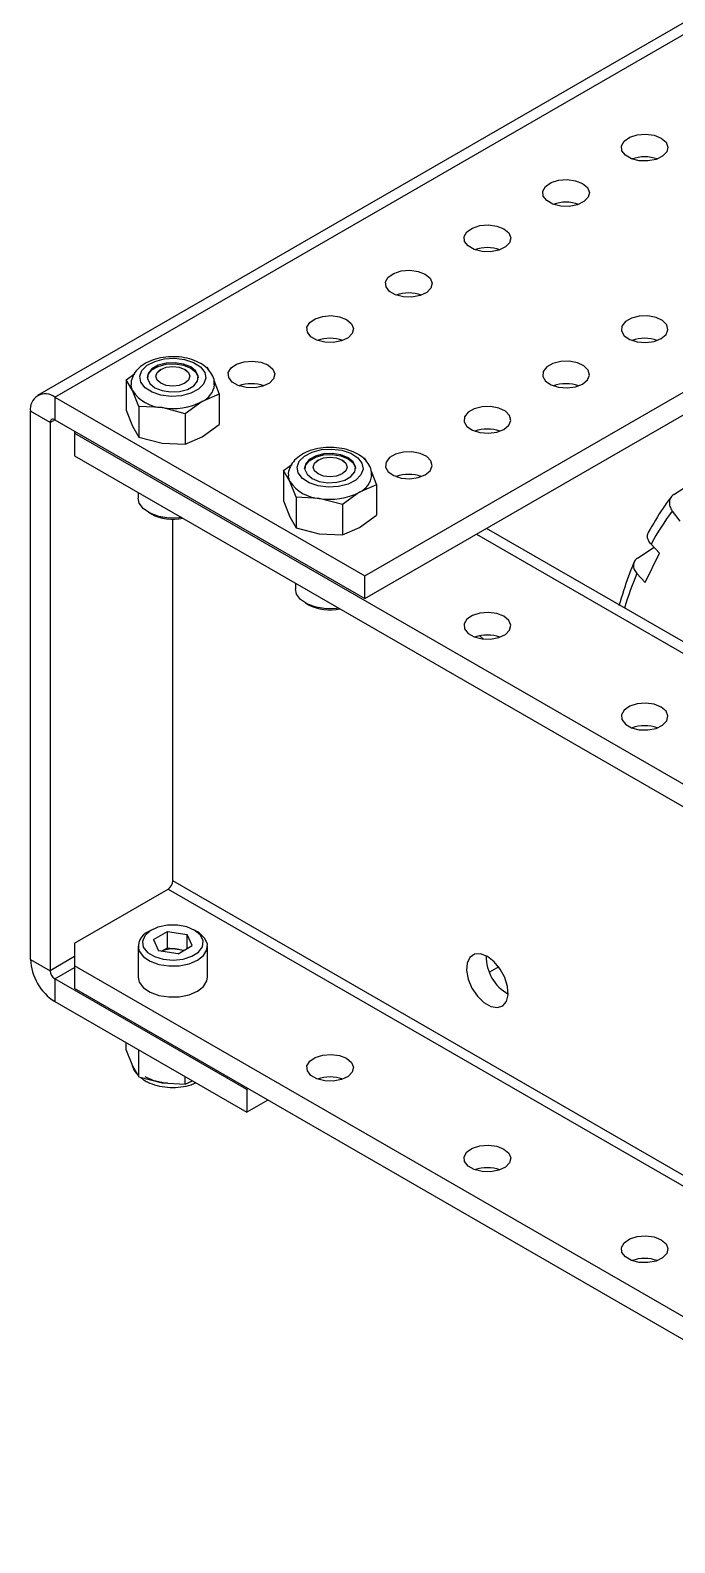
# Model space of a CAD drawing. Header units: inches. Extents: x 0 to 11, y 0 to 8.4.
# Drawn here: x 5.788 to 6.03, y 5.352 to 5.919 of the extents above; entities that cross this region are included whole.
import ezdxf

# ---------------------------------------------------------------- set-up
doc = ezdxf.new("R2010")
doc.units = ezdxf.units.IN
doc.header["$MEASUREMENT"] = 0

msp = doc.modelspace()

# ---------------------------------------------------------------- linework, layer by layer
at = {"color": 7, "linetype": 'Continuous', "lineweight": 25}
for p, q in [((7.382217042815886, 6.700830380332008), (5.791226785146389, 5.782371254531325)), ((5.797684593627999, 5.781731775545765), (7.388674851297495, 6.70019090134645)), ((5.913767956872807, 5.714718276366994), (7.504758214542304, 6.633177402167677)), ((5.913767956872807, 5.706212642909851), (7.504758214542304, 6.624671768710534)), ((5.824451344457471, 5.788292946593407), (5.827506663729249, 5.790497578267797)), ((5.837376122769286, 5.792156817414668), (5.836514196349328, 5.791659076142365)), ((5.847243338554692, 5.791659076142365), (5.846381412134734, 5.792156817414668)), ((5.854636526529005, 5.792962104543141), (5.855207070645779, 5.791957789366458)), ((5.824451344457471, 5.788292946593407), (5.824451344457471, 5.776843633643446)), ((5.826786176416244, 5.784182997682787), (5.824451344457471, 5.788292946593407)), ((5.829121008375016, 5.778232309445343), (5.826786176416244, 5.784182997682787)), ((5.857277828353436, 5.788071068746218), (5.859306190446548, 5.782901467395077)), ((5.86712741375111, 5.785809183840958), (5.866746505821508, 5.786029077308153)), ((5.797684593627999, 5.781731775545765), (5.797684593627999, 5.773226142088622)), ((5.797684593627999, 5.781731775545765), (5.913767956872807, 5.714718276366994)), ((5.829121008375016, 5.778232309445343), (5.829121008375016, 5.766782996495381)), ((5.837834719872285, 5.777804809309173), (5.829121008375016, 5.778232309445343)), ((5.852927310908051, 5.780139388284041), (5.846548431369554, 5.775536569846179)), ((5.859306190446548, 5.782901467395077), (5.852927310908051, 5.780139388284041)), ((5.859306190446548, 5.782901467395077), (5.859306190446548, 5.771452154445116)), ((5.795916826675032, 5.772205300198687), (5.78855113103767, 5.776457425781097)), ((5.788551131037669, 5.570961321456518), (5.78855113103767, 5.776457425781097)), ((5.795916826675032, 5.772205300198687), (5.797684880963195, 5.773225976213544)), ((5.797684593627999, 5.773226142088622), (5.913767956872807, 5.706212642909851)), ((5.824451344457471, 5.776843633643446), (5.826786176416244, 5.770892945406001)), ((5.846548431369554, 5.775536569846179), (5.837834719872285, 5.777804809309173)), ((5.846548431369554, 5.775536569846179), (5.846548431369554, 5.764087256896217)), ((5.795916826675032, 5.772205300198687), (5.79591682667503, 5.566709195874108)), ((5.805050289265672, 5.768974016506032), (5.805050289265672, 5.76829356582965)), ((5.805050289265672, 5.76829356582965), (7.675936981155074, 4.688253667897538)), ((5.805050289265672, 5.76829356582965), (5.805050289265672, 5.759787932372507)), ((5.826786176416244, 5.770892945406001), (5.829121008375016, 5.766782996495381)), ((5.829121008375016, 5.766782996495381), (5.837834719872285, 5.764514757032386)), ((5.846548431369554, 5.764087256896217), (5.852927310908051, 5.766849336007254)), ((5.852927310908051, 5.766849336007254), (5.859306190446548, 5.771452154445116)), ((5.837834719872285, 5.764514757032386), (5.846548431369554, 5.764087256896217)), ((5.805050289265672, 5.759787932372507), (7.675936981155074, 4.679748034440395)), ((5.883376909556469, 5.754275941934211), (5.886432228828245, 5.756480573608602)), ((5.896301687868283, 5.758139812755473), (5.895439761448324, 5.75764207148317)), ((5.906168903653689, 5.75764207148317), (5.905306977233731, 5.758139812755473)), ((5.913562091628001, 5.758945099883945), (5.914132635744776, 5.757940784707261)), ((5.883376909556469, 5.754275941934211), (5.883376909556469, 5.74282662898425)), ((5.88571174151524, 5.750165993023592), (5.883376909556469, 5.754275941934211)), ((5.888046573474012, 5.744215304786148), (5.88571174151524, 5.750165993023592)), ((5.916203393452434, 5.754054064087022), (5.918231755545545, 5.748884462735882)), ((5.926052978849963, 5.751792179181694), (5.925672070920387, 5.752012072648875)), ((5.828857934118676, 5.746044071545171), (5.828857934118676, 5.743900100220639)), ((5.888046573474012, 5.744215304786148), (5.888046573474012, 5.732765991836186)), ((5.896760284971282, 5.743787804649978), (5.888046573474012, 5.744215304786148)), ((5.911852876007049, 5.746122383624845), (5.905473996468551, 5.741519565186984)), ((5.918231755545545, 5.748884462735882), (5.911852876007049, 5.746122383624845)), ((5.918231755545546, 5.748884462735882), (5.918231755545545, 5.737435149785921)), ((6.029538311021486, 5.745282588781999), (6.035561408031625, 5.749163395253676)), ((5.832670151854163, 5.738585807034926), (5.833789919510862, 5.737939168800823)), ((5.883376909556469, 5.74282662898425), (5.88571174151524, 5.736875940746805)), ((5.905473996468551, 5.741519565186984), (5.896760284971282, 5.743787804649978)), ((5.905473996468551, 5.741519565186984), (5.905473996468551, 5.730070252237023)), ((6.029009122921622, 5.739048427292362), (6.031865290311267, 5.735221332007569)), ((5.841878767452475, 5.600387523362511), (5.841878767452473, 5.736004515728174)), ((5.88571174151524, 5.736875940746805), (5.888046573474012, 5.732765991836186)), ((5.888046573474012, 5.732765991836186), (5.896760284971282, 5.730497752373191)), ((5.905473996468551, 5.730070252237023), (5.911852876007049, 5.732832331348058)), ((5.911852876007049, 5.732832331348058), (5.918231755545545, 5.737435149785921)), ((5.896760284971282, 5.730497752373191), (5.905473996468551, 5.730070252237023)), ((5.955605012314756, 5.730364660926336), (7.601689476122015, 4.780100326915495)), ((7.605472245421931, 4.782284073149992), (5.959387781614672, 5.732548407160833)), ((6.015954717562039, 5.721388049388541), (6.022193263514955, 5.725437675801849)), ((6.018886208509974, 5.712227247931343), (6.024188502340196, 5.723286781210017)), ((6.024188502340196, 5.723286781210017), (6.02104816868072, 5.726672103608151)), ((5.887783499217672, 5.712027066885824), (5.887783499217673, 5.709883095561443)), ((5.913767956872807, 5.706212642909851), (5.913767956872807, 5.714718276366994)), ((6.015745874850499, 5.715612570329477), (6.018886208509974, 5.712227247931343)), ((5.89159571695316, 5.70456880237573), (5.892715484609858, 5.703922164141627)), ((5.956880887664291, 5.692277807327904), (5.958253061588151, 5.691028631295761)), ((5.805050289265675, 5.577085543420746), (5.840111000499508, 5.597325661193017)), ((5.840111000499508, 5.597325661193017), (7.685070443745262, 4.53225324531107)), ((6.741967781976621, 5.08077719549454), (5.841878767452475, 5.600387523362511)), ((5.833789919511066, 5.581925804662716), (5.832670151854368, 5.581279166428613)), ((5.834615017548091, 5.578381313793318), (5.839932451531381, 5.5814510030917)), ((5.839932451531381, 5.5814510030917), (5.847196201435505, 5.580327418826768)), ((5.839932451531381, 5.575326947002556), (5.839932451531381, 5.5814510030917)), ((5.849142517356337, 5.576134145263454), (5.847196201435505, 5.580327418826768)), ((5.847196201435505, 5.575010560998521), (5.847196201435505, 5.580327418826768)), ((5.851087383050062, 5.581279166428613), (5.849967615393362, 5.581925804662716)), ((5.805050289265675, 5.577085543420746), (5.805050289265675, 5.568581292255926)), ((5.82885793411888, 5.575964873242901), (5.82885793411888, 5.564329166673529)), ((5.834615017548091, 5.578381313793318), (5.836561333468923, 5.574188040230005)), ((5.843825083373047, 5.573064455965074), (5.836561333468923, 5.574188040230005)), ((5.837664106286931, 5.574017459166166), (5.839932451531381, 5.575326947002556)), ((5.839932451531381, 5.575326947002556), (5.843564326483444, 5.57476515487009)), ((5.843564326483444, 5.57476515487009), (5.846093428617499, 5.574373943801463)), ((5.843825083373047, 5.573064455965074), (5.849142517356337, 5.576134145263454)), ((5.854899600785548, 5.564329166673529), (5.854899600785548, 5.575964873242901)), ((5.788551131037669, 5.570961321456518), (5.79591682667503, 5.566709195874108)), ((5.805050289265675, 5.571981831596482), (5.79591682667503, 5.566709195874108)), ((7.675936981155076, 4.488541394323814), (5.805050289265675, 5.568581292255926)), ((5.805050289265675, 5.568581292255926), (5.805050289265675, 5.560075658798783)), ((5.797684593627995, 5.563647333704616), (5.805050289265674, 5.56789945928721)), ((5.869573783048639, 5.522146588020299), (5.797684593627995, 5.563647333704616)), ((5.797684593627995, 5.563647333704616), (5.797684593627995, 5.555141700247471)), ((5.963971255538476, 5.568135455483488), (5.960504682327293, 5.566134245365626)), ((7.675936981155076, 4.480035760866671), (5.805050289265675, 5.560075658798783)), ((5.797684593627995, 5.555141700247471), (5.869573783048639, 5.513640954563156)), ((5.824451344457676, 5.536963506068461), (5.824451344457676, 5.539689583901047)), ((5.824451344457676, 5.536963506068461), (5.826786176416448, 5.531012817831018)), ((5.82912100837522, 5.526902868920399), (5.82912100837522, 5.53699384430188)), ((5.826786176416448, 5.531012817831018), (5.82912100837522, 5.526902868920399)), ((5.82912100837522, 5.526902868920399), (5.83783471987249, 5.524634629457403)), ((5.83783471987249, 5.524634629457403), (5.846548431369759, 5.524207129321233)), ((5.846548431369759, 5.524207129321233), (5.846548431369759, 5.526933207153818)), ((5.846548431369759, 5.524207129321233), (5.849246739518255, 5.525375507016271)), ((5.870163134478183, 5.522486813358675), (5.869573783048639, 5.522146588020299)), ((5.869573783048639, 5.522146588020299), (5.869573783048639, 5.513640954563156)), ((5.877530027345531, 5.518233996630103), (5.869573783048639, 5.513640954563156))]:
    msp.add_line(p, q, dxfattribs=at)
at = {"color": 7, "linetype": 'Continuous', "lineweight": 25, "flags": 128}
for points in [[(6.024842647084152, 5.878850323848028), (6.02665990909804, 5.877318851395505), (6.027396126278291, 5.875511823361609), (6.026951868415192, 5.873673288895409), (6.025387134994872, 5.872051552264233), (6.022913251936231, 5.870865637986478), (6.019864330854602, 5.870275710356729), (6.016652145436709, 5.870361442370288), (6.013710519122574, 5.871111255443664), (6.011436734846036, 5.872423883166443), (6.010137879773114, 5.874122047891141), (6.009989371478612, 5.87597640306183), (6.011011266830614, 5.877736507737374), (6.013065553199315, 5.879164650028264), (6.015874787827428, 5.880067951404505), (6.01905956801192, 5.88032441600987), (6.022189771541398, 5.879899406878286), (6.024842647084152, 5.878850323848028)], [(5.995379864534716, 5.861841821518386), (5.997197126548604, 5.860310349065863), (5.997933343728857, 5.858503321031967), (5.997489085865756, 5.856664786565767), (5.995924352445437, 5.855043049934591), (5.993450469386796, 5.853857135656836), (5.990401548305165, 5.853267208027088), (5.987189362887273, 5.853352940040645), (5.984247736573138, 5.854102753114022), (5.981973952296601, 5.855415380836801), (5.98067509722368, 5.857113545561498), (5.980526588929178, 5.858967900732188), (5.98154848428118, 5.860728005407733), (5.983602770649879, 5.862156147698622), (5.986412005277993, 5.863059449074862), (5.989596785462485, 5.863315913680228), (5.992726988991963, 5.862890904548643), (5.995379864534716, 5.861841821518386)], [(5.965917081985282, 5.844833319188743), (5.967734343999169, 5.84330184673622), (5.968470561179421, 5.841494818702325), (5.968026303316321, 5.839656284236124), (5.966461569896001, 5.83803454760495), (5.963987686837361, 5.836848633327193), (5.96093876575573, 5.836258705697445), (5.957726580337837, 5.836344437711004), (5.954784954023704, 5.837094250784379), (5.952511169747165, 5.838406878507159), (5.951212314674245, 5.840105043231856), (5.951063806379742, 5.841959398402545), (5.952085701731744, 5.84371950307809), (5.954139988100445, 5.845147645368979), (5.956949222728557, 5.84605094674522), (5.960134002913049, 5.846307411350585), (5.963264206442528, 5.845882402219001), (5.965917081985282, 5.844833319188743)], [(5.936454299435846, 5.827824816859101), (5.938271561449735, 5.826293344406578), (5.939007778629986, 5.824486316372683), (5.938563520766887, 5.822647781906482), (5.936998787346566, 5.821026045275307), (5.934524904287925, 5.819840130997551), (5.931475983206295, 5.819250203367803), (5.928263797788402, 5.819335935381361), (5.925322171474269, 5.820085748454739), (5.92304838719773, 5.821398376177516), (5.921749532124809, 5.823096540902213), (5.921601023830307, 5.824950896072903), (5.922622919182309, 5.826711000748448), (5.924677205551009, 5.828139143039337), (5.927486440179122, 5.829042444415578), (5.930671220363614, 5.829298909020943), (5.933801423893093, 5.828873899889358), (5.936454299435846, 5.827824816859101)], [(5.906991516886412, 5.810816314529458), (5.908808778900299, 5.809284842076935), (5.909544996080551, 5.807477814043041), (5.909100738217451, 5.805639279576839), (5.907536004797131, 5.804017542945665), (5.905062121738491, 5.802831628667908), (5.90201320065686, 5.80224170103816), (5.898801015238968, 5.802327433051719), (5.895859388924833, 5.803077246125096), (5.893585604648296, 5.804389873847874), (5.892286749575375, 5.806088038572571), (5.892138241280872, 5.807942393743261), (5.893160136632873, 5.809702498418805), (5.895214423001574, 5.811130640709695), (5.898023657629686, 5.812033942085936), (5.901208437814178, 5.812290406691301), (5.904338641343658, 5.811865397559716), (5.906991516886412, 5.810816314529458)], [(6.024842647084171, 5.803672743551019), (6.026659909098059, 5.805204216003543), (6.027396126278308, 5.807011244037438), (6.026951868415209, 5.808849778503639), (6.025387134994888, 5.810471515134814), (6.022913251936247, 5.81165742941257), (6.019864330854616, 5.812247357042318), (6.016652145436724, 5.812161625028759), (6.013710519122589, 5.811411811955381), (6.011436734846052, 5.810099184232603), (6.010137879773131, 5.808401019507905), (6.00998937147863, 5.806546664337215), (6.011011266830633, 5.804786559661671), (6.013065553199334, 5.803358417370782), (6.015874787827448, 5.802455115994541), (6.01905956801194, 5.802198651389177), (6.022189771541418, 5.802623660520763), (6.024842647084171, 5.803672743551019)], [(5.845080305119295, 5.782277979628798), (5.841231382576611, 5.782044444777432), (5.837445830576125, 5.782508955823461), (5.834094205323139, 5.783626043189265), (5.83150458724956, 5.78528635858027), (5.829930466215362, 5.787327378757909), (5.829525928154915, 5.789549314446569), (5.830330572072161, 5.79173466709991), (5.832265633814194, 5.793669519173975), (5.835141696055338, 5.795164473866847), (5.838677229784724, 5.796073194597225), (5.842526152327409, 5.796306729448592), (5.846311704327895, 5.795842218402561), (5.84966332958088, 5.794725131036759), (5.852252947654459, 5.793064815645753), (5.853827068688657, 5.791023795468114), (5.854231606749105, 5.788801859779453), (5.853426962831858, 5.786616507126113), (5.851491901089825, 5.784681655052048), (5.848615838848682, 5.783186700359177), (5.845080305119295, 5.782277979628798)], [(5.877528734336977, 5.793807812199816), (5.879345996350865, 5.792276339747294), (5.880082213531116, 5.790469311713398), (5.879637955668017, 5.788630777247197), (5.878073222247695, 5.787009040616023), (5.875599339189056, 5.785823126338266), (5.872550418107425, 5.785233198708518), (5.869338232689532, 5.785318930722076), (5.866396606375398, 5.786068743795454), (5.86412282209886, 5.787381371518232), (5.862823967025939, 5.789079536242928), (5.862675458731436, 5.790933891413618), (5.863697354083438, 5.792693996089163), (5.86575164045214, 5.794122138380052), (5.868560875080252, 5.795025439756293), (5.871745655264744, 5.795281904361659), (5.874875858794223, 5.794856895230073), (5.877528734336977, 5.793807812199816)], [(5.995379864534735, 5.786664241221377), (5.997197126548624, 5.788195713673901), (5.997933343728874, 5.790002741707796), (5.997489085865773, 5.791841276173997), (5.995924352445452, 5.793463012805171), (5.993450469386811, 5.794648927082927), (5.99040154830518, 5.795238854712675), (5.987189362887288, 5.795153122699117), (5.984247736573153, 5.794403309625738), (5.981973952296617, 5.79309068190296), (5.980675097223696, 5.791392517178263), (5.980526588929195, 5.789538162007573), (5.981548484281198, 5.787778057332028), (5.9836027706499, 5.786349915041139), (5.986412005278012, 5.7854466136649), (5.989596785462505, 5.785190149059535), (5.992726988991983, 5.785615158191121), (5.995379864534735, 5.786664241221377)], [(5.832345071478541, 5.78897145178291), (5.832663592102712, 5.790192754828938), (5.834063850902092, 5.791926271713092), (5.836406703973276, 5.793278772002309), (5.839409568659052, 5.794087124200932), (5.842710255160752, 5.794253829103797), (5.845910651973326, 5.793758779639319), (5.848624744008351, 5.792661686079063), (5.850525171710671, 5.791094874097775), (5.851382715452059, 5.789247324344077), (5.851412463425312, 5.788971451785501)], [(5.839409568659053, 5.794495394606875), (5.836406703973276, 5.793687042408251), (5.834063850902092, 5.792334542119035), (5.832663592102712, 5.79060102523488), (5.83237481945196, 5.788695579476002), (5.83323236319335, 5.786848029722306), (5.835132790895669, 5.785281217741018), (5.837846882930694, 5.784184124180761), (5.841047279743267, 5.783689074716283), (5.844347966244967, 5.783855779619148), (5.847350830930742, 5.784664131817771), (5.849693684001927, 5.786016632106989), (5.851093942801308, 5.787750148991142), (5.851382715452059, 5.789655594750021), (5.850525171710671, 5.791503144503716), (5.848624744008351, 5.793069956485006), (5.845910651973326, 5.794167050045261), (5.842710255160752, 5.79466209950974), (5.839409568659053, 5.794495394606875)], [(5.846380680625565, 5.786959441462614), (5.844315185304735, 5.786162715231946), (5.841878767452011, 5.785882942184972), (5.839442349599286, 5.786162715231946), (5.837376854278456, 5.786959441462614), (5.835996734428354, 5.788151826530699), (5.835512100785344, 5.789558340618583), (5.835996734428354, 5.790964854706466), (5.837376854278455, 5.792157239774552), (5.839442349599285, 5.792953966005221), (5.84187876745201, 5.793233739052194), (5.844315185304733, 5.792953966005221), (5.846380680625564, 5.792157239774553), (5.847760800475664, 5.790964854706467), (5.848245434118676, 5.789558340618583), (5.847760800475664, 5.7881518265307), (5.846380680625565, 5.786959441462614)], [(5.826786176416244, 5.784182997682787), (5.826387441493044, 5.785340214675247), (5.826256126405896, 5.786360843581484)], [(5.9659170819853, 5.769655738891735), (5.967734343999188, 5.771187211344259), (5.968470561179438, 5.772994239378153), (5.968026303316337, 5.774832773844355), (5.966461569896016, 5.77645451047553), (5.963987686837376, 5.777640424753285), (5.960938765755745, 5.778230352383033), (5.957726580337853, 5.778144620369474), (5.954784954023718, 5.777394807296096), (5.952511169747181, 5.776082179573318), (5.951212314674262, 5.774384014848621), (5.95106380637976, 5.772529659677931), (5.952085701731764, 5.770769555002388), (5.954139988100464, 5.769341412711498), (5.956949222728577, 5.768438111335257), (5.960134002913069, 5.768181646729892), (5.963264206442548, 5.768606655861478), (5.9659170819853, 5.769655738891735)], [(5.904005870218293, 5.748260974969603), (5.900156947675608, 5.748027440118237), (5.896371395675122, 5.748491951164266), (5.893019770422137, 5.749609038530069), (5.890430152348558, 5.751269353921074), (5.888856031314359, 5.753310374098714), (5.888451493253912, 5.755532309787374), (5.889256137171158, 5.757717662440716), (5.891191198913192, 5.75965251451478), (5.894067261154334, 5.761147469207652), (5.897602794883721, 5.76205618993803), (5.901451717426406, 5.762289724789396), (5.905237269426891, 5.761825213743366), (5.908588894679877, 5.760708126377564), (5.911178512753455, 5.759047810986558), (5.912752633787655, 5.757006790808919), (5.913157171848102, 5.754784855120258), (5.912352527930856, 5.752599502466917), (5.910417466188822, 5.750664650392853), (5.907541403947678, 5.749169695699981), (5.904005870218293, 5.748260974969603)], [(5.936454299435866, 5.752647236562092), (5.938271561449754, 5.754178709014616), (5.939007778630003, 5.755985737048511), (5.938563520766904, 5.757824271514712), (5.936998787346582, 5.759446008145886), (5.93452490428794, 5.760631922423642), (5.93147598320631, 5.76122185005339), (5.928263797788418, 5.761136118039832), (5.925322171474284, 5.760386304966454), (5.923048387197747, 5.759073677243675), (5.921749532124826, 5.757375512518979), (5.921601023830324, 5.755521157348288), (5.922622919182328, 5.753761052672745), (5.924677205551029, 5.752332910381855), (5.927486440179141, 5.751429609005615), (5.930671220363633, 5.75117314440025), (5.933801423893113, 5.751598153531836), (5.936454299435866, 5.752647236562092)], [(5.89127063658801, 5.754954447286713), (5.891589157201709, 5.756175750169743), (5.89298941600109, 5.757909267053896), (5.895332269072274, 5.759261767343114), (5.898335133758049, 5.760070119541736), (5.90163582025975, 5.760236824444602), (5.904836217072323, 5.759741774980123), (5.907550309107348, 5.758644681419868), (5.909450736809667, 5.757077869438579), (5.910308280551055, 5.755230319684881), (5.910338028514051, 5.75495444728597)], [(5.898335133758049, 5.760478389947679), (5.895332269072274, 5.759670037749057), (5.892989416001089, 5.758317537459839), (5.891589157201709, 5.756584020575684), (5.891300384550957, 5.754678574816807), (5.892157928292346, 5.752831025063111), (5.894058355994666, 5.751264213081822), (5.89677244802969, 5.750167119521566), (5.899972844842265, 5.749672070057088), (5.903273531343963, 5.749838774959954), (5.906276396029739, 5.750647127158576), (5.908619249100925, 5.751999627447794), (5.910019507900305, 5.753733144331947), (5.910308280551056, 5.755638590090825), (5.909450736809667, 5.757486139844522), (5.907550309107347, 5.759052951825811), (5.904836217072323, 5.760150045386065), (5.90163582025975, 5.760645094850545), (5.898335133758049, 5.760478389947679)], [(5.905306245724562, 5.752942436803419), (5.903240750403732, 5.75214571057275), (5.900804332551007, 5.751865937525777), (5.898367914698283, 5.75214571057275), (5.896302419377453, 5.752942436803418), (5.894922299527352, 5.754134821871504), (5.89443766588434, 5.755541335959387), (5.894922299527352, 5.756947850047271), (5.896302419377452, 5.758140235115357), (5.898367914698282, 5.758936961346025), (5.900804332551006, 5.759216734392999), (5.90324075040373, 5.758936961346025), (5.90530624572456, 5.758140235115357), (5.906686365574661, 5.756947850047272), (5.907170999217673, 5.755541335959387), (5.906686365574662, 5.754134821871505), (5.905306245724562, 5.752942436803419)], [(5.88571174151524, 5.750165993023592), (5.885313006592041, 5.751323210016052), (5.885181691504893, 5.752343838922289)], [(5.845169853398656, 5.736627400984307), (5.844299491503611, 5.736514376896356), (5.840420896669416, 5.7364305969899), (5.836671840052014, 5.737010515224868), (5.833385441784327, 5.738202603321156), (5.830853712774559, 5.739900939020016), (5.829301608255538, 5.741954617741583), (5.828857934118676, 5.743900100220639)], [(5.904095418497445, 5.702610396325081), (5.903225056602609, 5.702497372237162), (5.899346461768413, 5.702413592330704), (5.895597405151011, 5.702993510565672), (5.892311006883324, 5.704185598661961), (5.889779277873556, 5.705883934360821), (5.888227173354535, 5.707937613082387), (5.887783499217673, 5.709883095561443)], [(5.965917081985612, 5.699579216417906), (5.963264206442859, 5.700628299448163), (5.96013400291338, 5.701053308579747), (5.956949222728888, 5.700796843974383), (5.954139988100776, 5.699893542598143), (5.952085701732074, 5.698465400307253), (5.951063806380072, 5.696705295631709), (5.951212314674573, 5.694850940461019), (5.952511169747496, 5.693152775736322), (5.954784954024031, 5.691840148013543), (5.957726580338166, 5.691090334940167), (5.960938765756059, 5.691004602926608), (5.963987686837689, 5.691594530556356), (5.96646156989633, 5.692780444834111), (5.968026303316651, 5.694402181465287), (5.96847056117975, 5.696240715931487), (5.9677343439995, 5.698047743965382), (5.965917081985612, 5.699579216417906)], [(6.024842647084491, 5.665562211758626), (6.022189771541738, 5.666611294788884), (6.019059568012259, 5.66703630392047), (6.015874787827767, 5.666779839315105), (6.013065553199654, 5.665876537938863), (6.011011266830954, 5.664448395647973), (6.009989371478951, 5.66268829097243), (6.010137879773453, 5.660833935801739), (6.011436734846374, 5.659135771077043), (6.013710519122911, 5.657823143354265), (6.016652145437045, 5.657073330280888), (6.019864330854937, 5.656987598267329), (6.022913251936568, 5.657577525897077), (6.025387134995209, 5.658763440174833), (6.026951868415529, 5.660385176806007), (6.027396126278629, 5.662223711272208), (6.026659909098378, 5.664030739306103), (6.024842647084491, 5.665562211758626)], [(5.829301608255742, 5.574019390763845), (5.830853712774763, 5.571965712042279), (5.833385441784531, 5.570267376343418), (5.83667184005222, 5.56907528824713), (5.84042089666962, 5.568495370012162), (5.844299491503818, 5.568579149918619), (5.847962994382855, 5.569319183754152), (5.851085886998916, 5.570649716264889), (5.853390686638472, 5.572452523798304), (5.854672601739106, 5.574567418993563), (5.854817728518533, 5.576806484131502), (5.85381317182552, 5.578970768448642), (5.85174819093067, 5.580867965785595), (5.851087383050062, 5.581279166428613)], [(5.830830990814033, 5.575548817718783), (5.832390779100452, 5.573570560631103), (5.83497873814609, 5.571991865505761), (5.838314422432035, 5.570983808455572), (5.842036358807427, 5.570655628103537), (5.8457412177142, 5.571042887883043), (5.849027520202995, 5.572103622188026), (5.851539144406916, 5.573722883997552), (5.853003916871602, 5.575725201169124), (5.853263106772218, 5.577893591568051), (5.852288626861287, 5.579993076448562), (5.85018607715777, 5.581796144046993), (5.847183301546467, 5.583107404011574), (5.843605697357724, 5.583784760978852), (5.83984095351764, 5.583754812811144), (5.836297038437309, 5.583020804857115), (5.833357990305192, 5.58166227826789), (5.831342300590434, 5.579826450479125), (5.83046840055028, 5.577712261917535), (5.830830990814033, 5.575548817718783)], [(5.959729897650232, 5.572023788488068), (5.957185195388776, 5.573002460197097), (5.954916251102473, 5.572894370365943), (5.953168940111041, 5.571711232205001), (5.952132610672727, 5.569581257092287), (5.951919565162479, 5.566735260881234), (5.952552890367073, 5.56348165142149), (5.95396395567354, 5.56017300778297), (5.95599985026099, 5.557167872842805), (5.958439953360712, 5.554791899601233), (5.961019841939751, 5.553302561626004), (5.963459945039474, 5.552861251796192), (5.965495839626923, 5.553515792879486), (5.96690690493339, 5.555195255193257), (5.967540230137986, 5.55771764293627), (5.967327184627736, 5.560809616257686), (5.966290855189422, 5.564136111871223), (5.964543544197991, 5.567336652361256), (5.962274599911686, 5.570064409504188), (5.959729897650232, 5.572023788488068)], [(5.82885793411888, 5.564329166673529), (5.829301608255742, 5.562383684194473), (5.830853712774763, 5.560330005472908), (5.833385441784531, 5.558631669774046), (5.83667184005222, 5.557439581677758), (5.84042089666962, 5.55685966344279), (5.844299491503818, 5.556943443349248), (5.847962994382855, 5.557683477184781), (5.851085886998916, 5.559014009695517), (5.853390686638472, 5.560816817228932), (5.854672601739106, 5.562931712424191), (5.854899600785548, 5.564329166673529)], [(5.906991516886736, 5.533883947503462), (5.908808778900623, 5.532352475050938), (5.909544996080873, 5.530545447017042), (5.909100738217773, 5.528706912550842), (5.907536004797452, 5.527085175919668), (5.905062121738812, 5.525899261641912), (5.902013200657181, 5.525309334012164), (5.898801015239288, 5.525395066025722), (5.895859388925155, 5.5261448790991), (5.893585604648616, 5.527457506821877), (5.892286749575697, 5.529155671546574), (5.892138241281195, 5.531010026717264), (5.893160136633196, 5.532770131392809), (5.895214423001899, 5.534198273683698), (5.898023657630011, 5.535101575059939), (5.901208437814503, 5.535358039665303), (5.904338641343982, 5.534933030533718), (5.906991516886736, 5.533883947503462)], [(5.965917081985614, 5.499866942844182), (5.967734343999501, 5.498335470391659), (5.968470561179752, 5.496528442357763), (5.968026303316652, 5.494689907891562), (5.966461569896332, 5.493068171260388), (5.96398768683769, 5.491882256982632), (5.960938765756061, 5.491292329352884), (5.957726580338168, 5.491378061366443), (5.954784954024034, 5.49212787443982), (5.952511169747496, 5.493440502162598), (5.951212314674575, 5.495138666887295), (5.951063806380073, 5.496993022057985), (5.952085701732076, 5.498753126733528), (5.954139988100777, 5.500181269024418), (5.956949222728889, 5.50108457040066), (5.960134002913382, 5.501341035006025), (5.963264206442861, 5.500916025874441), (5.965917081985614, 5.499866942844182)], [(6.024842647084492, 5.465849938184904), (6.02665990909838, 5.464318465732379), (6.027396126278632, 5.462511437698484), (6.026951868415531, 5.460672903232284), (6.025387134995211, 5.459051166601109), (6.02291325193657, 5.457865252323353), (6.019864330854939, 5.457275324693605), (6.016652145437047, 5.457361056707164), (6.013710519122912, 5.45811086978054), (6.011436734846375, 5.459423497503319), (6.010137879773454, 5.461121662228017), (6.009989371478952, 5.462976017398706), (6.011011266830955, 5.464736122074251), (6.013065553199655, 5.46616426436514), (6.015874787827769, 5.46706756574138), (6.019059568012261, 5.467324030346745), (6.022189771541739, 5.466899021215161), (6.024842647084492, 5.465849938184904)]]:
    msp.add_lwpolyline(points, dxfattribs=at)
at = {"color": 7, "linetype": 'Continuous', "lineweight": 25}
for centre, radius, start, end in [((6.018655462748771, 5.857698419195954), 0.0141388959843084, 70.492625685732, 109.5073743143477), ((5.989192680199335, 5.84068991686635), 0.01413889598426973, 70.4926256852225, 109.5073743148538), ((5.9597298976499, 5.823681414536698), 0.01413889598427957, 70.49262568509918, 109.5073743149771), ((5.930267115100466, 5.80667291220707), 0.014138895984266, 70.49262568500707, 109.5073743150806), ((5.900804332550956, 5.789664409757191), 0.01413889610241082, 70.49262724303698, 109.5073727416781), ((6.018655462748789, 5.789664409876851), 0.01413889598484217, 70.49262569276097, 109.507374307255), ((5.838688982119045, 5.792043045615667), 0.01426384019490585, 213.4388788606869, 266.5664976720262), ((5.849626686045577, 5.787350040192794), 0.007930171841264513, 294.5956029735929, 353.3176032722533), ((5.871341550001516, 5.772655907423569), 0.0141388961063208, 70.4926272947458, 109.507372689695), ((5.989192680199353, 5.772655907547226), 0.0141388959848244, 70.49262569271636, 109.5073743072837), ((5.794119174950265, 5.777360652074396), 0.005640827133452077, 50.79671476428338, 189.2140369904451), ((5.841905289481846, 5.801441978912657), 0.02398510629140824, 260.2289030207272, 297.3571748450381), ((5.796994512593598, 5.772380118190938), 0.001091772993571446, 50.7967147642652, 189.2140369904322), ((5.959729897649918, 5.75564740521759), 0.01413889598481821, 70.49262569265782, 109.5073743073422), ((5.897614547218043, 5.758026040956476), 0.01426384019490932, 213.4388788606949, 266.5664976720199), ((5.908552251144573, 5.7533330355336), 0.00793017184126643, 294.5956029736078, 353.3176032722484), ((5.930267115100482, 5.738638902887883), 0.01413889598488256, 70.4926256931397, 109.5073743068569), ((5.90083085458084, 5.767424974253479), 0.02398510629142492, 260.2289030207403, 297.357174845029), ((6.110442343702856, 5.677918704620763), 0.1018244196679353, 143.1054307494167, 151.3930279235216), ((5.841902195060925, 5.753694780902722), 0.01772140872802413, 242.7568923338537, 282.1092878073937), ((6.138923446209026, 5.664413777398003), 0.1333942670560665, 157.4297726624405, 163.3315118496415), ((5.900827760159917, 5.719677776243526), 0.01772140872802197, 242.7568923338665, 282.1092878067726), ((5.95972989765023, 5.678468436748841), 0.01410013832370411, 70.43682261711635, 109.5631773828837), ((6.018655462749108, 5.644451432089557), 0.01410013832370906, 70.43682261725372, 109.5631773827463), ((5.838040727199048, 5.600562175493167), 0.003842012018938849, 302.6054783400841, 357.3945215142907), ((5.834885470407072, 5.575839864542114), 0.005873128749008326, 112.1600819120163, 198.0572179571467), ((5.841869295369015, 5.564694522104762), 0.01021228548234822, 80.44585354402552, 114.1472535518262), ((5.842223366818317, 5.565712813228595), 0.009151123538552335, 67.45973674239197, 81.57382365229917), ((5.808381005680335, 5.571863690798217), 0.01985039543114215, 182.6054784856553, 237.3945216599711), ((5.975503494279189, 5.572079697998959), 0.01623268323724813, 179.3187949888558, 240.6758284784439), ((5.799754866928445, 5.566883848004756), 0.003842012018926105, 182.6054784856135, 237.39452165998), ((5.841291835139482, 5.545659195053829), 0.02106603010790292, 241.8997284944941, 266.3335384226548), ((5.900804332551428, 5.512732042971606), 0.01413889586618061, 70.49262412798684, 109.5073758874438), ((5.959729897650305, 5.478715038304467), 0.01413889587390418, 70.49262423013583, 109.5073757847905), ((6.01865546274897, 5.444698033322709), 0.0141388961907735, 70.49262840743488, 109.5073715638998)]:
    msp.add_arc(centre, radius, start, end, dxfattribs=at)
for points, knots in [([(5.857361588740155, 5.786390074818428), (5.857402270369028, 5.786810080621298), (5.857531473764513, 5.788144004000423), (5.856622182946388, 5.790307471296916), (5.854896746935339, 5.792583144368396), (5.852352662618494, 5.79447206904353), (5.849103103684516, 5.795912868899665), (5.84530188415247, 5.796786880554518), (5.841249478178973, 5.797016082791631), (5.837226916456421, 5.796582347985835), (5.833471615704244, 5.795490260380369), (5.830348874861699, 5.793814390142827), (5.828006609269342, 5.791675212258969), (5.826661762725135, 5.789235665137157), (5.826095218857097, 5.787330734474796), (5.826284254443374, 5.786382956777772), (5.82630143258759, 5.786296829809382)], [0, 0, 0, 0, 0.03383561990218052, 0.1074607163192834, 0.1808535903753985, 0.2589517202069022, 0.3421606609093938, 0.4270704482415684, 0.5117812938719173, 0.596657093150404, 0.682354981936639, 0.769753243136723, 0.8486207919603632, 0.9221620007501823, 0.9929266631596247, 0.9999999999999999, 0.9999999999999999, 0.9999999999999999, 0.9999999999999999]), ([(5.916287153839153, 5.752373070159233), (5.916327835468025, 5.752793075962103), (5.91645703886351, 5.754126999341227), (5.915547748045386, 5.75629046663772), (5.913822312034335, 5.758566139709202), (5.911278227717491, 5.760455064384336), (5.908028668783511, 5.761895864240469), (5.904227449251468, 5.762769875895322), (5.90017504327797, 5.762999078132436), (5.896152481555418, 5.762565343326639), (5.892397180803241, 5.761473255721174), (5.889274439960696, 5.759797385483632), (5.886932174368338, 5.757658207599775), (5.885587327824132, 5.755218660477961), (5.885020783956092, 5.753313729815603), (5.885209819542371, 5.752365952118577), (5.885226997686587, 5.752279825150187)], [0, 0, 0, 0, 0.03383561990218568, 0.1074607163192817, 0.1808535903754039, 0.2589517202069074, 0.3421606609093988, 0.4270704482415734, 0.5117812938719164, 0.5966570931504033, 0.6823549819366413, 0.7697532431367243, 0.8486207919603646, 0.9221620007501833, 0.9929266631596253, 1, 1, 1, 1]), ([(6.028714579951965, 5.74455003444006), (6.027650013277675, 5.743105851734402), (6.024518275968628, 5.738857361743479), (6.021803463336314, 5.734137795278482), (6.020011492810505, 5.731022543824587)], [0, 0, 0, 0, 0.3399284707610347, 1, 1, 1, 1]), ([(6.029538311021486, 5.745282588781999), (6.029120070628799, 5.744925394485811), (6.028283816142385, 5.744211199161944), (6.027813330851552, 5.742556838144524), (6.027986934380251, 5.740729138242574), (6.028667985826218, 5.739609334432841), (6.029009122921622, 5.739048427292364)], [0, 0, 0, 0, 0.2499123639395062, 0.4996895068213709, 0.7493956301627556, 1, 1, 1, 1]), ([(6.02104816868072, 5.726672103608151), (6.020670764798136, 5.727166391136265), (6.019916162116687, 5.728154697593443), (6.019575404602368, 5.729795565223415), (6.019926091541803, 5.730700022760052), (6.020096752476602, 5.731140174791197)], [0, 0, 0, 0, 0.3393372493380923, 0.6784901006115672, 1, 1, 1, 1]), ([(6.015954717562039, 5.721388049388541), (6.015544160219946, 5.721037600836105), (6.014723267677623, 5.720336893349804), (6.014328712831189, 5.718787631961834), (6.014605277355844, 5.717110961513209), (6.01536522089029, 5.716112631517321), (6.015745874850499, 5.715612570329477)], [0, 0, 0, 0, 0.2499123639394858, 0.4996895068213519, 0.749395630162688, 1, 1, 1, 1]), ([(6.014748454629785, 5.720046087000302), (6.014018470371883, 5.718253347914674), (6.011871069753703, 5.712979632791317), (6.010162969000305, 5.707308376580789), (6.009035517544637, 5.703564998997642)], [0, 0, 0, 0, 0.3399385525561511, 1, 1, 1, 1]), ([(5.826578910935593, 5.531541066664652), (5.826741876990215, 5.530897631408093), (5.827087299117566, 5.529533808889054), (5.828056543740137, 5.528448625107016), (5.828568510268467, 5.527875418136816)], [0, 0, 0, 0, 0.4717881158108131, 0.9999999999999999, 0.9999999999999999, 0.9999999999999999, 0.9999999999999999]), ([(5.829874833781082, 5.526706642945472), (5.830394008149018, 5.526276409855387), (5.831387719133947, 5.525452934402631), (5.833745464564206, 5.524341455439568), (5.83683836800306, 5.523358929177184), (5.840842973335136, 5.52285856921165), (5.844884649088551, 5.523044504774622), (5.848196445841449, 5.523651284816424), (5.849869828646842, 5.524426329965141), (5.850436387591778, 5.524688737801721)], [0, 0, 0, 0, 0.1057723773049211, 0.2024506210652056, 0.3793961683304503, 0.5557251023923044, 0.731888430025421, 0.9092251888092387, 1, 1, 1, 1])]:
    msp.add_open_spline(points, degree=3, knots=knots, dxfattribs=at)

doc.saveas('drawing.dxf')
